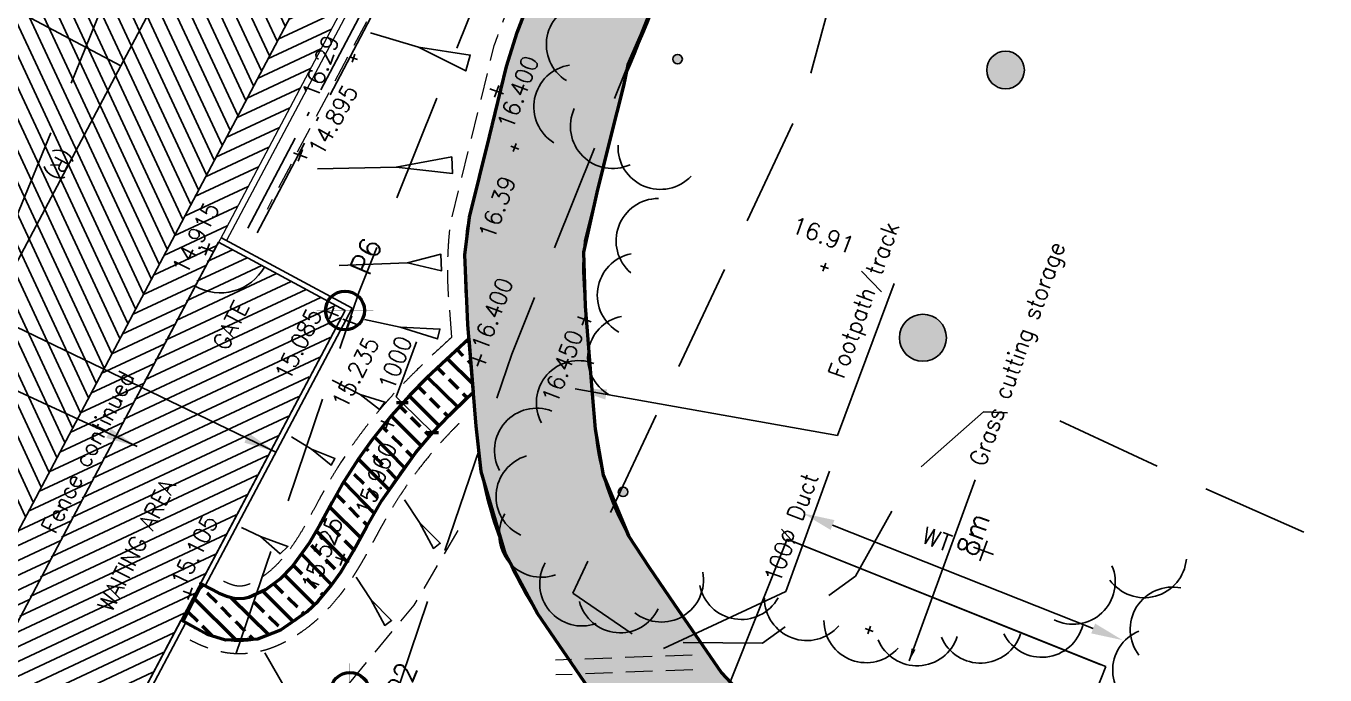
# Model space of a CAD drawing. Header units: millimetres. Extents: x 521005098 to 521837086, y 174609906 to 175681253.
# Drawn here: x 521441915 to 521472664, y 174689188 to 174704541 of the extents above; entities that cross this region are included whole.
import ezdxf
from ezdxf.enums import TextEntityAlignment as Align

# ---------------------------------------------------------------- set-up
doc = ezdxf.new("R2010")
doc.units = ezdxf.units.MM
doc.header["$LTSCALE"] = 200
doc.header["$PDSIZE"] = 200
for name, pattern in [('layout$0$ACAD_ISO10W100', [18.5, 12, -3, 0.5, -3]), ('layout$0$DASHED', [19.05, 12.7, -6.35]), ('layout$0$HIDDEN', [9.525, 6.35, -3.175]), ('layout$0$survey$0$DASHED', [19.05, 12.7, -6.35])]:
    doc.linetypes.add(name, pattern=pattern)
for name, color, linetype in [('Gt Hatch', 8, 'Continuous'), ('GT0-35TXT', 3, 'Continuous'), ('layout$0$12', 1, 'Continuous'), ('layout$0$5-A-Side', 1, 'Continuous'), ('layout$0$CWAY-CHAN-PAD', 31, 'Continuous'), ('layout$0$DUCTWORK', 3, 'Continuous'), ('layout$0$ED-STORM', 3, 'Continuous'), ('layout$0$GT Drain text', 3, 'Continuous'), ('layout$0$GT Landdrain', 150, 'layout$0$ACAD_ISO10W100'), ('layout$0$GT Path', 3, 'Continuous'), ('layout$0$GT Viewing', 6, 'Continuous'), ('layout$0$GT0-35TXT', 3, 'Continuous'), ('layout$0$HOCKEY', 7, 'Continuous'), ('layout$0$Kerb', 7, 'Continuous'), ('layout$0$PGM-BATTER-FILL', 8, 'Continuous'), ('layout$0$survey$0$DETAIL', 8, 'Continuous'), ('layout$0$survey$0$LEVEL', 8, 'Continuous'), ('layout$0$survey$0$SERVICE', 8, 'Continuous'), ('layout$0$survey$0$TEXT_SERVICE', 8, 'Continuous'), ('layout$0$survey$0$VEGETATION', 8, 'Continuous')]:
    doc.layers.add(name, color=color, linetype=linetype)
for name, color, linetype, lineweight in [('GT_Nfootpath', 2, 'Continuous', 50), ('layout$0$Fenceline', 7, 'Continuous', 13), ('SETTING-OUT', 3, 'Continuous', 50)]:
    doc.layers.add(name, color=color, linetype=linetype, lineweight=lineweight)
doc.styles.add('GT1TO1', font='romans.shx', dxfattribs={"width": 0.95, "height": 2})
doc.styles.add('GT1TO200', font='romans.shx', dxfattribs={"width": 0.95, "height": 400})
doc.styles.add('GTanyheight', font='romans.shx', dxfattribs={"width": 0.95})
doc.styles.add('layout$0$GT1TO200', font='romans.shx', dxfattribs={"width": 0.95, "height": 400})
doc.styles.add('layout$0$GTANYHEIGHT', font='romans.shx', dxfattribs={"width": 0.95})
doc.styles.add('layout$0$ROMANS', font='Romans.shx')
doc.styles.add('layout$0$survey$0$ROMANS', font='Romans.shx')
doc.dimstyles.new('GTDIM', dxfattribs={"dimscale": 200, "dimtxt": 400, "dimasz": 2, "dimexe": 1, "dimexo": 1, "dimgap": 1, "dimtad": 2, "dimtih": 1, "dimtoh": 1, "dimdec": 0, "dimzin": 0, "dimdsep": 46, "dimtxsty": 'GT1TO200', "dimblk1": 'OBLIQUE', "dimblk2": 'OBLIQUE', "dimsah": 1, "dimcen": 3.5, "dimclrd": 7, "dimclre": 7, "dimclrt": 3, "dimadec": 0, "dimazin": 0, "dimtfac": 1, "dimtdec": 0, "dimtofl": 0, "dimtmove": 0, "dimatfit": 3, "dimldrblk": 'OBLIQUE', "dimfxl": 1, "dimtolj": 1, "dimtzin": 0, "dimarcsym": 0})
doc.dimstyles.new('layout$0$NOTEARROW', dxfattribs={"dimscale": 250, "dimtxt": 2, "dimasz": 3, "dimexe": 1, "dimexo": 1, "dimgap": 1, "dimtad": 2, "dimtih": 1, "dimtoh": 1, "dimdec": 4, "dimzin": 0, "dimdsep": 46, "dimtxsty": 'layout$0$GTANYHEIGHT', "dimcen": 3.5, "dimclrd": 7, "dimclre": 7, "dimclrt": 3, "dimadec": 0, "dimazin": 0, "dimtfac": 1, "dimtdec": 4, "dimtofl": 0, "dimtmove": 0, "dimatfit": 3, "dimfxl": 1, "dimtolj": 1, "dimtzin": 0, "dimarcsym": 0})
doc.dimstyles.new('NOTEARROW', dxfattribs={"dimscale": 200, "dimtxt": 2, "dimasz": 3, "dimexe": 1, "dimexo": 1, "dimgap": 1, "dimtad": 2, "dimtih": 1, "dimtoh": 1, "dimdec": 4, "dimzin": 0, "dimdsep": 46, "dimtxsty": 'GTanyheight', "dimcen": 3.5, "dimclrd": 7, "dimclre": 7, "dimclrt": 3, "dimadec": 0, "dimazin": 0, "dimtfac": 1, "dimtdec": 4, "dimtofl": 0, "dimtmove": 0, "dimatfit": 3, "dimfxl": 1, "dimtolj": 1, "dimtzin": 0, "dimarcsym": 0})

# ---------------------------------------------------------------- blocks, each defined once
blk = doc.blocks.new('A$C721B0600')
at = {"layer": 'SETTING-OUT', "color": 7, "const_width": 4.5}
for points in [[(0, 0), (-229, 629)], [(0, 0), (-629, -229)], [(0, 0), (629, 229)], [(0, 0), (229, -629)]]:
    blk.add_lwpolyline(points, dxfattribs=at)
at = {"layer": 'SETTING-OUT', "color": 7}
blk.add_circle((0, 0), 459, dxfattribs=at)
blk = doc.blocks.new('_OBLIQUE')
at = {"color": 0, "linetype": 'ByBlock'}
blk.add_line((-0.5, -0.5), (0.5, 0.5), dxfattribs=at)
blk = doc.blocks.new('*D28')
at = {"layer": 'DEFPOINTS', "color": 0, "transparency": 16777216}
for p in [(521451107, 174695914), (521450823, 174695628), (521451818, 174695210)]:
    blk.add_point(p, dxfattribs=at)
at = {"layer": 'SETTING-OUT', "color": 7, "lineweight": -2, "transparency": 16777216}
for p, q in [((521450681, 174695768), (521451155, 174697070)), ((521451036, 174695843), (521450753, 174695557)), ((521450823, 174695628), (521450681, 174695768)), ((521451534, 174694924), (521450823, 174695628)), ((521451747, 174695139), (521451464, 174694853))]:
    blk.add_line(p, q, dxfattribs=at)
at = {"layer": 'SETTING-OUT', "color": 7, "lineweight": -2, "transparency": 16777216, "xscale": 200, "yscale": 200, "zscale": 200}
for p, rotation in [((521450823, 174695628), 135.2864467046921), ((521451534, 174694924), 315.2864467046921)]:
    blk.add_blockref('_OBLIQUE', p, dxfattribs=dict(at, rotation=rotation))
at = {"layer": 'SETTING-OUT', "color": 3, "transparency": 16777216, "insert": (521450653, 174696569), "char_height": 400, "attachment_point": 5, "rotation": 70, "style": 'GT1TO200'}
blk.add_mtext('\\A1;1000', dxfattribs=at)
blk = doc.blocks.new('layout')
at = {"layer": 'layout$0$GT0-35TXT', "ltscale": 0.4}
h = blk.add_hatch(dxfattribs=at)
h.set_pattern_fill('ANSI31', color=8, scale=100, angle=90, style=0)
h.set_pattern_definition([(205, (21665.14, 133126.97), (134.1812981, -287.75272238), [])])
h.paths.add_polyline_path([(521440154.1, 174687529.2), (521446451.5, 174699435), (521449456.8, 174697815.8), (521443158.9, 174685938.1)])
at = {"layer": 'layout$0$survey$0$VEGETATION', "linetype": 'Continuous'}
h = blk.add_hatch(color=256, dxfattribs=at)
edge = h.paths.add_edge_path()
edge.add_arc((521465102.1, 174703499.3), 445.6, 0, 360)
edge = h.paths.add_edge_path()
edge.add_arc((521478192.5, 174703490.5), 95.5, 0, 360)
edge = h.paths.add_edge_path()
edge.add_arc((521478226.6, 174705977.2), 95.5, 0, 360)
edge = h.paths.add_edge_path()
edge.add_arc((521479776.5, 174709438.4), 222.8, 0, 360)
edge = h.paths.add_edge_path()
edge.add_arc((521468838.4, 174713015.5), 95.5, 0, 360)
edge = h.paths.add_edge_path()
edge.add_arc((521466948, 174708161.4), 95.5, 0, 360)
h = blk.add_hatch(color=256, dxfattribs=at)
edge = h.paths.add_edge_path()
edge.add_arc((521457340.4, 174703756.5), 111.4, 0, 360)
edge = h.paths.add_edge_path()
edge.add_arc((521456046.8, 174693519.3), 111.4, 0, 360)
edge = h.paths.add_edge_path()
edge.add_arc((521473849.3, 174688109.1), 350.1, 0, 360)
h = blk.add_hatch(color=256, dxfattribs=at)
edge = h.paths.add_edge_path()
edge.add_arc((521463145.9, 174697165.7), 557, 0, 360)
at = {"layer": 'layout$0$12', "color": 7}
blk.add_line((521461006.1, 174692735.7), (521467176.9, 174690288.4), dxfattribs=at)
at = {"layer": 'layout$0$12', "color": 6}
for p, q in [((521459930.6, 174692398.5), (521458577.9, 174689001.7)), ((521467478.3, 174689385.1), (521459930.6, 174692398.5)), ((521467478.3, 174689385.1), (521451273.7, 174648692.9))]:
    blk.add_line(p, q, dxfattribs=at)
at = {"layer": 'layout$0$12', "color": 7}
for points in [[(521460960, 174692619.5), (521461052.2, 174692851.9), (521460308.9, 174693012.2)], [(521467130.8, 174690172.2), (521467223, 174690404.6), (521467874.1, 174690011.9)]]:
    blk.add_solid(points, dxfattribs=at)
at = {"layer": 'layout$0$5-A-Side', "color": 7}
blk.add_arc((521444157, 174703596.4), 7500, 62.11325, 242.08269, dxfattribs=at)
at = {"layer": 'layout$0$CWAY-CHAN-PAD', "color": 3, "ltscale": 0.4}
for points in [[(521454414, 174686868.1), (521455214.5, 174687709.1, 0.3199045), (521455235.7, 174688869.7), (521454106.7, 174690516.9, -0.1306567), (521452594.2, 174694778.3), (521452327.3, 174698057, -0.0494673), (521452357.9, 174699793.7), (521453382.5, 174703963.4, -0.0125395), (521455241, 174708677.6), (521460980.9, 174720007.9)], [(521463486.4, 174718752.2), (521457681, 174707298.2, -0.0101497), (521456129.7, 174703407.1), (521455139, 174699468.3, 0.0494673), (521455118.1, 174698284.2), (521455384.9, 174695005.5, 0.1306567), (521456416.2, 174692100), (521458376.2, 174689240.5)]]:
    blk.add_lwpolyline(points, format="xyb", dxfattribs=at)
blk.add_arc((521461886.7, 174692000.6), 4465.6, 218.17632, 260.6464, dxfattribs=at)
at = {"layer": 'layout$0$DUCTWORK', "color": 3, "linetype": 'layout$0$HIDDEN', "lineweight": 0, "ltscale": 0.5}
for p, q in [((521457685.1, 174689660.4), (521454445, 174689538.6)), ((521457698.2, 174689310.6), (521454458.1, 174689188.9))]:
    blk.add_line(p, q, dxfattribs=at)
at = {"layer": 'layout$0$ED-STORM', "linetype": 'layout$0$DASHED'}
blk.add_lwpolyline([(521440094.4, 174696133.5), (521443323.8, 174704023.5), (521447653.4, 174714697.1), (521451623.2, 174724388.1), (521455892.1, 174734851.4), (521460407.7, 174746003.4), (521461180.4, 174747855.4)], dxfattribs=at)
at = {"layer": 'layout$0$Fenceline'}
for p, q in [((521471427, 174746548.3), (521423957, 174656900.8)), ((521471629.8, 174746610.7), (521446664, 174699462.6))]:
    blk.add_line(p, q, dxfattribs=at)
at = {"layer": 'layout$0$Fenceline', "linetype": 'layout$0$HIDDEN', "ltscale": 0.5}
blk.add_line((521472258.8, 174746730.2), (521447620, 174700199.6), dxfattribs=at)
at = {"layer": 'layout$0$Fenceline', "linetype": 'layout$0$HIDDEN', "ltscale": 0.5, "flags": 128}
blk.add_lwpolyline([(521451997.2, 174697181.8), (521451928.6, 174698024.5, -0.0501536), (521451963.6, 174699865.2), (521452999.2, 174704080.1, -0.0126273), (521454878, 174708846.2), (521460624, 174720188.7)], format="xyb", dxfattribs=at)
blk.add_lwpolyline([(521449570.9, 174688995.2), (521451106.9, 174690840.6), (521452243.9, 174692777.3)], dxfattribs=at)
at = {"layer": 'layout$0$Fenceline', "linetype": 'layout$0$HIDDEN', "ltscale": 0.5}
for points, knots in [([(521451997.2, 174697181.8), (521451994.7, 174697179.5), (521451992.2, 174697177.2), (521451835.4, 174697033.9), (521451681.2, 174696892), (521451375, 174696604.2), (521451223.1, 174696458.3), (521450923.8, 174696160.6), (521450776.5, 174696008.8), (521450591.5, 174695808.4), (521450550.6, 174695763.4), (521450494, 174695700.1), (521450477.9, 174695682.1), (521450445.9, 174695645.9), (521450429.9, 174695627.7), (521450382.3, 174695573.1), (521450350.7, 174695536.5), (521450256.8, 174695426.1), (521450195, 174695351.7), (521450012.6, 174695126.3), (521449894.7, 174694972.9), (521449732, 174694750.4), (521449684.3, 174694683.6), (521449543, 174694481.8), (521449451.5, 174694345.1), (521449335.8, 174694164.7), (521449309.3, 174694122.8), (521449230.4, 174693996.5), (521449178.8, 174693911.5), (521449105.4, 174693787.4), (521449082.8, 174693748.8), (521449045.6, 174693684.4), (521449030.9, 174693658.7), (521449006.7, 174693616.2), (521448997.3, 174693599.4), (521448981.6, 174693571.5), (521448975.3, 174693560.3), (521448962.9, 174693538.1), (521448956.7, 174693527), (521448938.2, 174693493.7), (521448926, 174693471.5), (521448889.4, 174693404.8), (521448865.3, 174693360.5), (521448796.6, 174693233.3), (521448752.4, 174693150.8), (521448664.2, 174692987.5), (521448620.2, 174692906.7), (521448531.5, 174692747.4), (521448486.7, 174692669), (521448395.5, 174692515.5), (521448349, 174692440.4), (521448253.5, 174692294.3), (521448204.4, 174692223.2), (521448112.3, 174692098.4), (521448069.7, 174692043.9), (521447981.8, 174691938.3), (521447936.4, 174691887.3), (521447842.5, 174691788.9), (521447794, 174691741.5), (521447693, 174691650.7), (521447640.6, 174691607.3), (521447571.6, 174691554.9), (521447557, 174691544.1), (521447534.8, 174691528.1), (521447527.4, 174691522.8), (521447514.8, 174691514), (521447509.6, 174691510.4), (521447499.9, 174691503.6), (521447495.3, 174691500.5), (521447486.2, 174691494.3), (521447481.6, 174691491.2), (521447467.9, 174691481.9), (521447458.7, 174691475.9), (521447431.1, 174691458), (521447412.6, 174691446.4), (521447369.1, 174691420.3), (521447344.1, 174691406.2), (521447294.5, 174691379.9), (521447269.8, 174691367.8), (521447221.3, 174691346), (521447197.5, 174691336.3), (521447155.9, 174691321.3), (521447137.9, 174691315.5), (521447102.8, 174691305.5), (521447085.7, 174691301.4), (521447052.7, 174691294.8), (521447036.8, 174691292.3), (521447009, 174691289.3), (521446997, 174691288.5), (521446983.2, 174691288.1), (521446981.1, 174691288), (521446976.7, 174691288), (521446974.6, 174691288), (521446970.3, 174691288), (521446968.1, 174691288), (521446961.6, 174691288.1), (521446957.2, 174691288.3), (521446943.9, 174691288.9), (521446934.8, 174691289.6), (521446916.3, 174691291.6), (521446906.8, 174691292.9), (521446887.4, 174691296.1), (521446877.5, 174691298), (521446852.5, 174691303.3), (521446837.2, 174691307.2), (521446805.5, 174691316.2), (521446789.2, 174691321.3), (521446755.6, 174691332.9), (521446738.4, 174691339.3), (521446703.2, 174691353.3), (521446685.2, 174691360.9), (521446648.5, 174691377.2), (521446629.7, 174691385.9), (521446591.6, 174691404.3), (521446572.1, 174691413.9), (521446525.7, 174691437.5), (521446498.4, 174691451.8), (521446442.8, 174691481.4), (521446414.5, 174691496.8), (521446383.5, 174691513.6), (521446381.3, 174691514.7), (521446379.2, 174691515.9)], [272.4395693, 272.4395693, 272.4395693, 272.4395693, 282.6114258, 282.6114258, 905.53031, 905.53031, 1528.4491942, 1528.4491942, 2151.3680784, 2151.3680784, 2329.6669912, 2329.6669912, 2400.5139839, 2400.5139839, 2471.3609766, 2471.3609766, 2613.054962, 2613.054962, 2896.4429327, 2896.4429327, 3463.2188742, 3463.2188742, 3703.2045261, 3703.2045261, 4183.1758299, 4183.1758299, 4327.5100374, 4327.5100374, 4616.1784524, 4616.1784524, 4745.812027, 4745.812027, 4831.5892089, 4831.5892089, 4887.3333184, 4887.3333184, 4924.1650383, 4924.1650383, 4960.9967582, 4960.9967582, 5034.6601979, 5034.6601979, 5181.9870773, 5181.9870773, 5457.8766806, 5457.8766806, 5733.7662838, 5733.7662838, 6009.6558871, 6009.6558871, 6285.5454903, 6285.5454903, 6561.4350936, 6561.4350936, 6786.7127266, 6786.7127266, 7011.9903597, 7011.9903597, 7237.2679928, 7237.2679928, 7462.5456259, 7462.5456259, 7522.0917512, 7522.0917512, 7551.8884913, 7551.8884913, 7572.37589, 7572.37589, 7590.409453, 7590.409453, 7608.4430159, 7608.4430159, 7644.5101418, 7644.5101418, 7716.6443937, 7716.6443937, 7814.4465231, 7814.4465231, 7912.2486525, 7912.2486525, 8010.0507819, 8010.0507819, 8087.3151533, 8087.3151533, 8164.5795248, 8164.5795248, 8241.8438962, 8241.8438962, 8303.9922163, 8303.9922163, 8315.7093005, 8315.7093005, 8327.4053427, 8327.4053427, 8339.101385, 8339.101385, 8362.4934694, 8362.4934694, 8409.2776383, 8409.2776383, 8456.0618071, 8456.0618071, 8502.845976, 8502.845976, 8571.5932397, 8571.5932397, 8640.3405034, 8640.3405034, 8709.0877671, 8709.0877671, 8777.8350308, 8777.8350308, 8846.5822945, 8846.5822945, 8915.3295582, 8915.3295582, 9008.3117018, 9008.3117018, 9101.2938453, 9101.2938453, 9108.2415416, 9108.2415416, 9108.2415416, 9108.2415416]), ([(521452163.7, 174695137), (521452154.6, 174695128), (521452145.6, 174695118.9), (521452102.9, 174695075.9), (521452069.4, 174695042), (521451974.5, 174694944.5), (521451913.9, 174694881), (521451824.2, 174694785), (521451794.4, 174694752.7), (521451744.1, 174694697.5), (521451723.6, 174694674.8), (521451692.6, 174694640.2), (521451682, 174694628.4), (521451661, 174694604.7), (521451650.5, 174694592.8), (521451619.1, 174694557.1), (521451598.3, 174694533.2), (521451536.2, 174694461.1), (521451495.3, 174694412.7), (521451373.7, 174694266.1), (521451294.5, 174694166.7), (521451087, 174693896.5), (521450962, 174693722.6), (521450819.6, 174693511.2), (521450797.6, 174693478.1), (521450731.9, 174693378.3), (521450688.8, 174693311.1), (521450561.5, 174693107.6), (521450479.3, 174692969.4), (521450394, 174692818.9), (521450388.4, 174692809), (521450379.2, 174692792.7), (521450375.6, 174692786.2), (521450368.3, 174692773.2), (521450364.7, 174692766.7), (521450353.8, 174692747.1), (521450346.5, 174692733.9), (521450320, 174692686.1), (521450300.7, 174692650.8), (521450264.9, 174692584.9), (521450248.3, 174692554.3), (521450214.9, 174692492.3), (521450198, 174692460.9), (521450165.1, 174692399.8), (521450149.2, 174692370.2), (521450117, 174692310.4), (521450100.6, 174692280.2), (521450068, 174692220), (521450051.6, 174692190), (521450018.5, 174692129.5), (521450001.7, 174692098.9), (521449963.7, 174692030.6), (521449942.5, 174691992.6), (521449899, 174691916.1), (521449876.7, 174691877.4), (521449836.7, 174691808.9), (521449819.1, 174691779.1), (521449783.3, 174691719.2), (521449765, 174691689.1), (521449723.5, 174691621.7), (521449700, 174691584.3), (521449652, 174691509.2), (521449627.3, 174691471.5), (521449580.4, 174691401.3), (521449558.3, 174691368.9), (521449513, 174691303.8), (521449489.8, 174691271.2), (521449442.1, 174691205.5), (521449417.4, 174691172.4), (521449367, 174691106.2), (521449341.1, 174691073.1), (521449274.1, 174690989.4), (521449232, 174690938.9), (521449144.6, 174690838.4), (521449099.2, 174690788.4), (521449017.4, 174690702.3), (521448981.8, 174690666.1), (521448908.5, 174690594.3), (521448870.9, 174690558.7), (521448795.1, 174690489.7), (521448757, 174690456.3), (521448688.1, 174690398), (521448657.5, 174690373), (521448564.3, 174690298.7), (521448499.8, 174690250.5), (521448427.6, 174690199.9), (521448422.1, 174690196.1), (521448412.3, 174690189.3), (521448408.1, 174690186.4), (521448399.7, 174690180.6), (521448395.4, 174690177.7), (521448386.9, 174690171.9), (521448382.6, 174690169), (521448365.9, 174690157.7), (521448353.4, 174690149.3), (521448328, 174690132.6), (521448315.2, 174690124.3), (521448276, 174690099.2), (521448249.3, 174690082.6), (521448205.7, 174690056.3), (521448189.4, 174690046.7), (521448159.6, 174690029.4), (521448146.1, 174690021.8), (521448118.8, 174690006.5), (521448105, 174689998.9), (521448073.4, 174689981.8), (521448055.5, 174689972.3), (521448019, 174689953.6), (521448000.5, 174689944.3), (521447961.4, 174689925.2), (521447940.8, 174689915.4), (521447907.8, 174689900.3), (521447895.7, 174689894.9), (521447871.2, 174689884.1), (521447858.8, 174689878.7), (521447829.1, 174689866.2), (521447811.6, 174689859), (521447780.4, 174689846.6), (521447766.8, 174689841.3), (521447739.2, 174689830.9), (521447725.3, 174689825.8), (521447692.9, 174689814.2), (521447674.3, 174689807.8), (521447617.8, 174689789.1), (521447579, 174689777.2), (521447524, 174689762.1), (521447508.9, 174689758.1), (521447478.3, 174689750.4), (521447462.8, 174689746.6), (521447416, 174689735.8), (521447384, 174689729.1), (521447326.4, 174689718.5), (521447301, 174689714.2), (521447235.3, 174689704.5), (521447194.5, 174689699.6), (521447110.9, 174689692.2), (521447068.1, 174689689.7), (521447013.9, 174689688.4), (521447003.3, 174689688.2), (521446987.3, 174689688), (521446981.9, 174689688), (521446971.2, 174689688), (521446965.9, 174689688), (521446949.8, 174689688.1), (521446939.2, 174689688.3), (521446906.1, 174689689), (521446883.8, 174689689.9), (521446839.7, 174689692.3), (521446818, 174689693.9), (521446761.2, 174689698.8), (521446726.6, 174689702.7), (521446659.1, 174689712), (521446626.2, 174689717.3), (521446567, 174689728.3), (521446540.5, 174689733.7), (521446495.2, 174689743.8), (521446476.1, 174689748.3), (521446438.7, 174689757.7), (521446420.2, 174689762.5), (521446380.8, 174689773.4), (521446359.9, 174689779.5), (521446323.6, 174689790.5), (521446308, 174689795.4), (521446262, 174689810.4), (521446232.4, 174689820.7), (521446183.9, 174689838.5), (521446164.4, 174689845.9), (521446132.2, 174689858.5), (521446119.1, 174689863.7), (521446079.7, 174689879.8), (521446054, 174689890.7), (521445997.6, 174689915.5), (521445967.2, 174689929.4), (521445909.2, 174689956.9), (521445881.4, 174689970.5), (521445835.9, 174689993.3), (521445817.5, 174690002.6), (521445799.7, 174690011.8)], [1586.7128026, 1586.7128026, 1586.7128026, 1586.7128026, 1628.3246323, 1628.3246323, 1784.4494591, 1784.4494591, 2076.0220248, 2076.0220248, 2224.1000008, 2224.1000008, 2327.9218106, 2327.9218106, 2381.849318, 2381.849318, 2435.7768255, 2435.7768255, 2543.6318404, 2543.6318404, 2759.3418702, 2759.3418702, 3190.7619299, 3190.7619299, 3913.7352384, 3913.7352384, 4047.3462497, 4047.3462497, 4314.5682724, 4314.5682724, 4849.0123178, 4849.0123178, 4886.5600824, 4886.5600824, 4911.0577231, 4911.0577231, 4935.5553638, 4935.5553638, 4984.5506452, 4984.5506452, 5111.884409, 5111.884409, 5218.767186, 5218.767186, 5325.6499631, 5325.6499631, 5423.85282, 5423.85282, 5522.055677, 5522.055677, 5617.5473439, 5617.5473439, 5713.0390109, 5713.0390109, 5829.6684556, 5829.6684556, 5946.2979004, 5946.2979004, 6034.9960291, 6034.9960291, 6123.6941579, 6123.6941579, 6232.7282439, 6232.7282439, 6341.7623299, 6341.7623299, 6435.0086973, 6435.0086973, 6528.2550648, 6528.2550648, 6622.8112816, 6622.8112816, 6717.3674985, 6717.3674985, 6862.0874514, 6862.0874514, 7006.8074042, 7006.8074042, 7113.3630254, 7113.3630254, 7219.9186465, 7219.9186465, 7322.3774933, 7322.3774933, 7401.0370128, 7401.0370128, 7558.3560519, 7558.3560519, 7571.3811002, 7571.3811002, 7581.2282604, 7581.2282604, 7591.0754206, 7591.0754206, 7600.9225807, 7600.9225807, 7629.1806403, 7629.1806403, 7657.4386999, 7657.4386999, 7713.954819, 7713.954819, 7746.8581214, 7746.8581214, 7773.2819473, 7773.2819473, 7799.7057732, 7799.7057732, 7832.9470473, 7832.9470473, 7866.1883214, 7866.1883214, 7901.8806199, 7901.8806199, 7922.2318623, 7922.2318623, 7942.5831047, 7942.5831047, 7970.5682337, 7970.5682337, 7991.8304394, 7991.8304394, 8013.0926452, 8013.0926452, 8040.638521, 8040.638521, 8095.7302727, 8095.7302727, 8116.2857263, 8116.2857263, 8136.84118, 8136.84118, 8177.9520873, 8177.9520873, 8209.3964088, 8209.3964088, 8258.0120324, 8258.0120324, 8306.6276559, 8306.6276559, 8318.387731, 8318.387731, 8324.3122284, 8324.3122284, 8330.2367259, 8330.2367259, 8342.0857208, 8342.0857208, 8367.3401524, 8367.3401524, 8392.594584, 8392.594584, 8434.0684145, 8434.0684145, 8475.5422451, 8475.5422451, 8510.5405975, 8510.5405975, 8536.7402592, 8536.7402592, 8562.939921, 8562.939921, 8593.8712888, 8593.8712888, 8617.856098, 8617.856098, 8665.8257164, 8665.8257164, 8699.1455814, 8699.1455814, 8722.4614364, 8722.4614364, 8770.6615304, 8770.6615304, 8832.2130629, 8832.2130629, 8893.7645953, 8893.7645953, 8937.6729578, 8937.6729578, 8937.6729578, 8937.6729578])]:
    blk.add_open_spline(points, degree=3, knots=knots, dxfattribs=at)
at = {"layer": 'layout$0$GT Landdrain'}
for p, q in [((521447167.3, 174699760.8), (521470544.8, 174744043.4)), ((521447388.4, 174699644), (521470765.9, 174743926.7))]:
    blk.add_line(p, q, dxfattribs=at)
at = {"layer": 'layout$0$GT Path', "color": 7, "ltscale": 0.4}
blk.add_lwpolyline([(521440170.6, 174687520.3), (521446468, 174699426.2), (521449473.3, 174697806.9), (521443175.4, 174685929.2)], close=True, dxfattribs=at)
at = {"layer": 'layout$0$GT Viewing', "color": 3}
for p, q in [((521449635.3, 174697861.7), (521446527.3, 174699536.2)), ((521449473.3, 174697806.9), (521446468, 174699426.2)), ((521446047, 174691352.4), (521449466.7, 174697810.5)), ((521446157.5, 174691293.9), (521449635.3, 174697861.7)), ((521443175.4, 174685929.2), (521445583.6, 174690477.3)), ((521443227.3, 174685760.3), (521445691.4, 174690413.7))]:
    blk.add_line(p, q, dxfattribs=at)
blk.add_lwpolyline([(521446245.8, 174691247.1), (521446046.9, 174691352.4)], dxfattribs=at)
blk.add_arc((521446512.7, 174699428.3), 1200, 240.55401, 330.55402, dxfattribs=at)
blk.add_spline([(521452401.6, 174697144.7), (521450713.4, 174695495.4), (521449242.8, 174693424), (521447672.9, 174691258.5), (521446977.6, 174690988), (521446236.2, 174691252.2)], degree=3, dxfattribs=at)
blk.add_open_spline([(521452504.4, 174695881.3), (521452412.2, 174695795.3), (521452321.2, 174695709.4), (521452125.6, 174695521.7), (521452021.5, 174695419.7), (521451818.2, 174695215), (521451719.1, 174695112.3), (521451594.6, 174694978.5), (521451566.5, 174694948.1), (521451518.5, 174694895.3), (521451498.3, 174694873), (521451468, 174694839.1), (521451457.7, 174694827.5), (521451437.1, 174694804.3), (521451426.8, 174694792.7), (521451396.1, 174694757.8), (521451375.8, 174694734.4), (521451315, 174694664), (521451274.9, 174694616.6), (521451155.8, 174694473.5), (521451078, 174694376.6), (521450852.9, 174694085.5), (521450710.2, 174693887.1), (521450437.2, 174693479), (521450306.9, 174693269.2), (521450166.6, 174693025.9), (521450150.5, 174692997.8), (521450130.5, 174692962.3), (521450126.4, 174692955.1), (521450119.8, 174692943.3), (521450117.2, 174692938.8), (521450112.2, 174692929.8), (521450109.6, 174692925.2), (521450102, 174692911.6), (521450096.9, 174692902.5), (521450081.7, 174692875), (521450071.4, 174692856.5), (521450040.7, 174692800.6), (521450020.1, 174692762.7), (521449967.4, 174692665.6), (521449935.1, 174692605.5), (521449869.3, 174692483.2), (521449835.8, 174692420.9), (521449767, 174692294.5), (521449731.7, 174692230.3), (521449658.9, 174692100.4), (521449621.4, 174692034.7), (521449543.5, 174691902.2), (521449503.2, 174691835.4), (521449419, 174691701), (521449375.2, 174691633.4), (521449283.4, 174691498.1), (521449235.4, 174691430.4), (521449143.7, 174691307.4), (521449100.7, 174691252.1), (521449011.1, 174691142.1), (521448964.5, 174691087.4), (521448867.2, 174690979.2), (521448816.6, 174690925.6), (521448711.1, 174690820.1), (521448656.2, 174690768.1), (521448541.9, 174690666.3), (521448482.5, 174690616.5), (521448405.1, 174690555.8), (521448389.3, 174690543.5), (521448341.2, 174690507.1), (521448308.6, 174690483.1), (521448268.7, 174690454.9), (521448262, 174690450.2), (521448251, 174690442.5), (521448246.7, 174690439.5), (521448237.2, 174690433), (521448232, 174690429.3), (521448221.4, 174690422.1), (521448216.1, 174690418.5), (521448200.1, 174690407.7), (521448189.3, 174690400.5), (521448156.6, 174690378.9), (521448134.3, 174690364.6), (521448079, 174690330), (521448045.5, 174690309.9), (521447976.1, 174690270.1), (521447940.3, 174690250.5), (521447866.2, 174690212.3), (521447827.8, 174690193.6), (521447748.4, 174690157.5), (521447707.3, 174690140), (521447630.9, 174690110.4), (521447596.3, 174690097.9), (521447524.9, 174690074.3), (521447488.1, 174690063.2), (521447412.5, 174690042.8), (521447373.5, 174690033.4), (521447299.8, 174690018.3), (521447265.4, 174690012.2), (521447194.9, 174690001.8), (521447158.8, 174689997.6), (521447085.2, 174689991.2), (521447047.7, 174689989.2), (521447004.1, 174689988.3), (521446998.7, 174689988.2), (521446989.6, 174689988.1), (521446985.8, 174689988), (521446978.2, 174689988), (521446974.4, 174689988), (521446963, 174689988), (521446955.5, 174689988.1), (521446932.9, 174689988.4), (521446918, 174689988.8), (521446870.1, 174689990.8), (521446837.6, 174689993.1), (521446773.9, 174689999.2), (521446742.8, 174690003.1), (521446681.9, 174690012.2), (521446652.2, 174690017.4), (521446594.2, 174690028.9), (521446565.9, 174690035.3), (521446510.8, 174690048.8), (521446483.9, 174690056), (521446431.7, 174690071), (521446406.2, 174690078.9), (521446356.7, 174690095.2), (521446332.6, 174690103.6), (521446285.7, 174690120.7), (521446262.9, 174690129.4), (521446209.2, 174690150.8), (521446178.9, 174690163.5), (521446120.5, 174690189.2), (521446092.5, 174690202), (521446038.3, 174690227.7), (521446012.2, 174690240.5), (521445961.9, 174690265.7), (521445937.7, 174690278.1), (521445890.9, 174690302.5), (521445868.4, 174690314.4), (521445825, 174690337.7), (521445804.1, 174690348.9), (521445775.8, 174690364.3), (521445767.6, 174690368.7), (521445581.8, 174690478.4)], degree=3, knots=[784.2522458, 784.2522458, 784.2522458, 784.2522458, 1172.9520756, 1172.9520756, 1634.3283442, 1634.3283442, 2095.7046128, 2095.7046128, 2231.2227175, 2231.2227175, 2330.1469392, 2330.1469392, 2381.3594632, 2381.3594632, 2432.5719872, 2432.5719872, 2534.9970352, 2534.9970352, 2739.8471313, 2739.8471313, 3149.5473234, 3149.5473234, 3951.464858, 3951.464858, 4753.3823927, 4753.3823927, 4857.7407206, 4857.7407206, 4884.4622098, 4884.4622098, 4901.1462787, 4901.1462787, 4917.8303476, 4917.8303476, 4951.1984855, 4951.1984855, 5017.9347611, 5017.9347611, 5151.4073124, 5151.4073124, 5355.6078809, 5355.6078809, 5559.8084493, 5559.8084493, 5764.0090178, 5764.0090178, 5968.2095862, 5968.2095862, 6172.4101547, 6172.4101547, 6376.6107231, 6376.6107231, 6580.8112916, 6580.8112916, 6748.2753429, 6748.2753429, 6915.7393942, 6915.7393942, 7083.2034456, 7083.2034456, 7250.6674969, 7250.6674969, 7418.1315482, 7418.1315482, 7460.7672732, 7460.7672732, 7546.0387231, 7546.0387231, 7563.2777374, 7563.2777374, 7574.110978, 7574.110978, 7587.3488663, 7587.3488663, 7600.5867547, 7600.5867547, 7627.0625313, 7627.0625313, 7680.0140846, 7680.0140846, 7755.3804592, 7755.3804592, 7830.7468338, 7830.7468338, 7906.1132085, 7906.1132085, 7981.4795831, 7981.4795831, 8040.9868945, 8040.9868945, 8100.4942059, 8100.4942059, 8160.0015173, 8160.0015173, 8209.9592906, 8209.9592906, 8259.9170639, 8259.9170639, 8309.8748372, 8309.8748372, 8316.8613325, 8316.8613325, 8321.7870552, 8321.7870552, 8326.7127779, 8326.7127779, 8336.5642233, 8336.5642233, 8356.2671141, 8356.2671141, 8400.284489, 8400.284489, 8444.301864, 8444.301864, 8488.319239, 8488.319239, 8532.3366139, 8532.3366139, 8576.3539889, 8576.3539889, 8620.3713639, 8620.3713639, 8664.3887389, 8664.3887389, 8708.4061138, 8708.4061138, 8770.7570713, 8770.7570713, 8833.1080288, 8833.1080288, 8895.4589863, 8895.4589863, 8957.8099438, 8957.8099438, 9020.1609013, 9020.1609013, 9082.5118588, 9082.5118588, 9108.2415416, 9108.2415416, 9108.2415416, 9108.2415416], dxfattribs=at)
at = {"layer": 'layout$0$GT0-35TXT', "ltscale": 0.4}
blk.add_line((521459930.6, 174692398.5), (521467360.3, 174689430.1), dxfattribs=at)
at = {"layer": 'layout$0$HOCKEY'}
for p, q in [((521444157, 174703596.4), (521465552.2, 174744001.4)), ((521444157, 174703596.4), (521463249.8, 174739653.3)), ((521444157, 174703596.4), (521458743.4, 174731142.8)), ((521395674.6, 174729268.7), (521444157, 174703596.4)), ((521422761.8, 174663191.4), (521444157, 174703596.4)), ((521444157, 174703596.4), (521425064.2, 174667539.4)), ((521444157, 174703596.4), (521429570.7, 174676049.9)), ((521444157, 174703596.4), (521433422, 174683323.2))]:
    blk.add_line(p, q, dxfattribs=at)
at = {"layer": 'layout$0$Kerb'}
blk.add_lwpolyline([(521415822.4, 174773728.9), (521469607.3, 174745248.8), (521424009.2, 174659136.2), (521370224.2, 174687616.4)], close=True, dxfattribs=at)
at = {"layer": 'layout$0$PGM-BATTER-FILL', "color": 7}
for points in [[(521450071, 174704379.5, -4340), (521451205.3, 174704039.4, -3997), (521452323.4, 174703477.7, -3768), (521452432.8, 174703851.6, -3768), (521451205.3, 174704039.4, -3997)], [(521448813.8, 174701161.7, -4340), (521450677.6, 174701201, -3997), (521452011.1, 174701055, -3768), (521451994.3, 174701444.2, -3768), (521450677.6, 174701201, -3997)], [(521449329, 174698878.8, -4340), (521450948.1, 174698941.3, -3997), (521451751.8, 174698750, -3768), (521451735, 174699139.2, -3768), (521450948.1, 174698941.3, -3997)], [(521449926, 174697594.5, -4340), (521450768.2, 174697415.1, -3997), (521451656.6, 174697138.6, -3768), (521451711.9, 174697370.3, -3768), (521450768.2, 174697415.1, -3997)], [(521449165.7, 174696160.1, -4340), (521449822.8, 174695826.9, -3997), (521450279, 174695465.7, -3768), (521450412.5, 174695643, -3768), (521449822.8, 174695826.9, -3997)], [(521448202.3, 174694820.7, -4340), (521448669.3, 174694528.3, -3997), (521449137.8, 174694151.6, -3768), (521449226.3, 174694306.3, -3768), (521448669.3, 174694528.3, -3997)], [(521450878, 174693328.5, -4340), (521451229.3, 174692795.2, -3997), (521451558.4, 174692184.1, -3768), (521451719.1, 174692303.1, -3768), (521451229.3, 174692795.2, -3997)], [(521447019.2, 174692678.2, -4340), (521447462.3, 174692466, -3997), (521447931.2, 174692058, -3768), (521448114.1, 174692227, -3768), (521447462.3, 174692466, -3997)], [(521449728, 174691504.6, -4340), (521450079.3, 174690971.3, -3997), (521450408.4, 174690360.2, -3768), (521450569, 174690479.3, -3768), (521450079.3, 174690971.3, -3997)], [(521447566.9, 174689714.9, -4340), (521448078.4, 174688820.2, -3997), (521448331.7, 174688174, -3768), (521448505.5, 174688272.9, -3768), (521448078.4, 174688820.2, -3997)]]:
    blk.add_polyline3d(points, dxfattribs=at)
at = {"layer": 'layout$0$survey$0$DETAIL', "linetype": 'layout$0$survey$0$DASHED', "flags": 128}
for points in [[(521474824.2, 174747188.6), (521463779, 174722594.1), (521453413.4, 174696780.8), (521445105.6, 174672362.2), (521442396.1, 174661510)], [(521475645.6, 174691023.2), (521469656, 174693676.4), (521466080.3, 174695347.3), (521464578.7, 174695414.3), (521462892, 174693926.2), (521461550.2, 174691529), (521459349.3, 174689942.5), (521456561.2, 174689959.9), (521454858.8, 174691119.8), (521460316.8, 174702774.7), (521465811.4, 174723125.7), (521472596.9, 174738823.8), (521473348.1, 174741183.1), (521474209.2, 174744545.6), (521474824.2, 174747188.6)], [(521460159.9, 174724047.4), (521449794.3, 174698234), (521441413.5, 174673618.4), (521438612.2, 174662454.8), (521438669.9, 174655553.6)]]:
    blk.add_lwpolyline(points, dxfattribs=at)
at = {"layer": 'layout$0$survey$0$LEVEL', "flags": 128}
for points in [[(521449573.7, 174703814.3), (521449761.1, 174703744.5)], [(521449632.5, 174703685.7), (521449702.3, 174703873.1)], [(521453390.6, 174701700.2), (521453578.1, 174701630.4)], [(521453449.5, 174701571.6), (521453519.3, 174701759)], [(521460721, 174698870.5), (521460908.4, 174698800.7)], [(521460779.8, 174698741.9), (521460849.6, 174698929.3)], [(521461780.5, 174690287), (521461967.9, 174690217.2)], [(521461839.3, 174690158.4), (521461909.1, 174690345.8)]]:
    blk.add_lwpolyline(points, dxfattribs=at)
at = {"layer": 'layout$0$survey$0$SERVICE'}
for p, q in [((521464344.5, 174692211), (521464813.1, 174692036.5)), ((521464491.5, 174691889.5), (521464666, 174692358))]:
    blk.add_line(p, q, dxfattribs=at)
at = {"layer": 'layout$0$survey$0$VEGETATION', "linetype": 'Continuous'}
for centre, radius in [((521457340.4, 174703756.5), 111.4), ((521465102.1, 174703499.3), 445.6), ((521463145.9, 174697165.7), 557), ((521456046.8, 174693519.3), 111.4)]:
    blk.add_circle(centre, radius, dxfattribs=at)
for centre, start, end in [((521455232.1, 174704099.8), 98.98595, 238.25768), ((521454936, 174702628.7), 98.98595, 238.25768), ((521455801.7, 174702169.4), 155.17918, 294.45091), ((521456928.7, 174701675.5), 177.5566, 316.82833), ((521456882.2, 174699458.9), 89.9411, 229.21283), ((521456438.7, 174698173.1), 101.58157, 240.8533), ((521456209.6, 174696690.1), 101.58157, 240.8533), ((521454996, 174695625.2), 69.00503, 208.27676), ((521454004.4, 174694498.9), 69.00503, 208.27676), ((521454041.2, 174693408.7), 106.26432, 245.53605), ((521454113.7, 174692499.9), 150.21115, 289.48288), ((521455075.2, 174691347.9), 150.21115, 289.48288), ((521466698.3, 174691387.7), 243.36215, 22.63388), ((521468385.4, 174692016.1), 215.67854, 354.95027), ((521456952.4, 174691439.4), 231.26439, 10.53612), ((521458846, 174691501.6), 191.24435, 330.51608), ((521469052, 174690267.3), 78.30058, 217.57232), ((521455980, 174691185.5), 194.86389, 334.13562), ((521460396, 174691002.2), 179.9411, 319.21283), ((521461802.2, 174690478.6), 179.9411, 319.21283), ((521465958.6, 174690606.9), 206.49225, 345.76398), ((521463009, 174690405.4), 202.81922, 342.09095), ((521464508.2, 174690469.7), 202.81922, 342.09095), ((521468637.6, 174689298.8), 112.15672, 251.42845)]:
    blk.add_arc(centre, 1000, start, end, dxfattribs=at)
at = {"layer": 'layout$0$12', "color": 80, "insert": (521464335.3, 174692515.9), "char_height": 500, "attachment_point": 5, "rotation": 70, "style": 'layout$0$GTANYHEIGHT'}
blk.add_mtext('8m', dxfattribs=at)
at = {"layer": 'layout$0$ED-STORM', "linetype": 'Continuous', "style": 'layout$0$ROMANS'}
blk.add_text('(R)', height=360, rotation=242.23609, dxfattribs=at).set_placement((521442631.7, 174701731.9), align=Align.BOTTOM_LEFT)
at = {"layer": 'layout$0$GT Drain text', "char_height": 400, "width": 6654.921, "attachment_point": 1, "rotation": 70, "style": 'layout$0$GT1TO200'}
for s, insert in [('Footpath/track', (521460892, 174696308.7)), ('100%%C Duct', (521459373.4, 174691467.3))]:
    blk.add_mtext(s, dxfattribs=dict(at, insert=insert))
at = {"layer": 'layout$0$GT0-35TXT', "color": 3, "char_height": 400, "width": 20360.17, "attachment_point": 1, "style": 'layout$0$GT1TO200'}
for s, insert, rotation in [('16.400', (521453053.5, 174702205), 69.20099), ('14.895', (521448575.1, 174701629.4), 60.9546), ('+', (521452770.4, 174702875.9), 69.57696), ('+', (521448119.4, 174701361.5), 69.57696), ('14.915', (521445352.9, 174698808), 63.50413), ('+', (521445922.3, 174699141.2), 69.57696), ('16.400', (521452446.1, 174696955.5), 69.20099), ('15.085', (521447783.5, 174696300.4), 63.50413), ('+', (521448862.5, 174697628.5), 69.57696), ('+', (521449285.2, 174697426.2), 69.57696), ('+', (521454844.7, 174697485.2), 69.57696), ('15.235', (521449135.3, 174695626.8), 63.50413), ('16.450', (521454105.3, 174695718), 69.20099), ('+', (521452360.1, 174696510.3), 69.57696), ('+', (521450184.9, 174695019.6), 69.57696), ('15.960', (521449692.9, 174693061.3), 69.20099), ('15.105', (521445321.5, 174691407.1), 63.50413), ('15.525', (521448420.2, 174691297.7), 69.20099), ('+', (521449112.3, 174691796.6), 69.57696), ('+', (521445511.5, 174690994.2), 69.57696)]:
    blk.add_mtext(s, dxfattribs=dict(at, insert=insert, rotation=rotation))
at = {"layer": 'layout$0$GT0-35TXT', "char_height": 400, "width": 5934.782, "attachment_point": 1, "rotation": 63.32599, "style": 'layout$0$GT1TO200'}
for s, insert in [('GATE', (521446315.3, 174697013.8, -4299.5)), ('Fence continued', (521442254.2, 174692677.9, -4299.5)), ('WAITING AREA', (521443588.8, 174690823.2))]:
    blk.add_mtext(s, dxfattribs=dict(at, insert=insert))
at = {"layer": 'layout$0$survey$0$LEVEL', "style": 'layout$0$survey$0$ROMANS'}
for s, rotation, p in [('16.29', 69.57696, (521448804.9, 174702783.5)), ('16.39', 69.57696, (521452984.1, 174699451.8)), ('16.91', 339.57696, (521459989.3, 174699673.6))]:
    blk.add_text(s, height=400, rotation=rotation, dxfattribs=at).set_placement(p)
at = {"layer": 'layout$0$survey$0$TEXT_SERVICE', "linetype": 'Continuous', "style": 'layout$0$survey$0$ROMANS'}
blk.add_text('WT', height=400, rotation=339.57696, dxfattribs=at).set_placement((521463085.5, 174692332.7))
at = {"layer": 'layout$0$GT Drain text'}
for points in [[(521454910.6, 174695956.1), (521461123.1, 174694856.4), (521462462.1, 174698452.6)], [(521457006.3, 174689813.8), (521459898.1, 174691162.3), (521460935.3, 174694011.8)]]:
    blk.add_leader(points, dimstyle='layout$0$NOTEARROW', dxfattribs=at)
at = {"layer": 'layout$0$GT0-35TXT'}
for points in [[(521447811.4, 174694470), (521438562.5, 174698920.7), (521439757, 174702151.9)], [(521444548.2, 174694590.5), (521434314, 174699337.2), (521432378.6, 174694070.4)]]:
    blk.add_leader(points, dimstyle='layout$0$NOTEARROW', dxfattribs=at)

msp = doc.modelspace()

# ---------------------------------------------------------------- hatches: boundary and pattern name
at = {"layer": 'Gt Hatch'}
h = msp.add_hatch(dxfattribs=at)
h.set_pattern_fill('ANSI31', color=8, scale=100, angle=90, style=0)
h.set_pattern_definition([(205, (0, 0), (134.1812981, -287.75272238), [])])
h.paths.add_polyline_path([(521370224.23877, 174687616.36338), (521415822.36999, 174773728.87136), (521469607.33751, 174745248.75779), (521424009.20629, 174659136.24982)], flags=16)
h.paths.add_polyline_path([(521368404.56748, 174686316.82639), (521415874.54316, 174775964.33058), (521471427.0088, 174746548.29478), (521423957.03311, 174656900.79059)])
h = msp.add_hatch(dxfattribs=at)
h.set_pattern_fill('ANSI31', color=80, scale=100, style=0)
h.set_pattern_definition([(115, (0, 0), (-287.75272238, -134.1812981), [])])
h.paths.add_polyline_path([(521370224.23877, 174687616.36338), (521415822.36999, 174773728.87136), (521469607.33751, 174745248.75779), (521424009.20629, 174659136.24982)])
at = {"layer": 'GT_Nfootpath'}
h = msp.add_hatch(dxfattribs=at)
h.set_pattern_fill('ANSI33', color=256, scale=100, style=0)
h.set_pattern_definition([(115, (0, 0), (-575.5054448, -268.3625962), []), (115, (153.6, 421.93), (-575.5054448, -268.3625962), [317.5, -158.75])])
h.paths.add_polyline_path([(521398309.93825, 174772805.4986), (521397165.5198, 174770019.26321), (521398503.26782, 174770273.03387), (521399313.02844, 174770410.00398), (521400001.74622, 174770571.75131), (521400936.29488, 174770890.3561), (521401486.90141, 174771142.62792), (521402399.83307, 174771830.73289), (521403189.5764, 174772765.81493), (521403630.33513, 174773471.77041), (521404475.61337, 174774960.51515), (521405407.82831, 174776383.33147), (521405973.22187, 174777079.92742), (521407111.46289, 174778162.9713), (521408775.56762, 174779150.74385), (521409847.43984, 174779535.66152), (521411014.06545, 174779781.71036), (521412237.10027, 174779906.70497), (521414561.96069, 174779725.67917), (521416094.99929, 174779327.90604), (521417532.99989, 174778814.30134), (521419599.92819, 174777817.93029), (521421222.72473, 174776839.56405), (521422826.79102, 174775738.19749), (521424671.8574, 174774355.21843), (521427363.81263, 174772261.0663), (521430131.44608, 174770163.22566), (521431858.78485, 174768961.63884), (521433611.56574, 174767866.984), (521442515.98261, 174763120.81895), (521447145.00348, 174760669.10202), (521449584.9826, 174759375.81896), (521454408.28527, 174756821.24696), (521454886.9826, 174756567.81896), (521455956.8522, 174756132.26003), (521457375.85382, 174755591.77502), (521458608.614, 174755395.56961), (521458924.55498, 174755265.90102), (521460420.43848, 174754651.96007), (521461788.22368, 174753908.50194), (521462289.89833, 174753652.91787), (521463711.8885, 174753135.35577), (521464712.75525, 174752814.90603), (521466130.26431, 174752328.81771), (521467323.95929, 174751863.35981), (521468186.96749, 174751576.13454), (521468981.71716, 174751266.74181), (521470773.93342, 174750433.71783), (521472979.55392, 174749510.29514), (521473823.06957, 174749157.14215), (521474399.14124, 174748714.3171), (521475092.07346, 174747958.4298), (521475580.82361, 174747156.65603), (521475827.41916, 174746557.3353), (521475991.39694, 174745719.17616), (521476030.87935, 174744688.58723), (521475955.49232, 174744051.11533), (521475797.67636, 174743238.4328), (521475415.14355, 174742097.80626), (521474956.07417, 174741178.17394), (521474520.0187, 174740455.27947), (521473677.21337, 174739248.52536), (521472961.82339, 174738285.24658), (521472396.23703, 174737622.30133), (521471596.99999, 174736685.48524), (521470428.22538, 174735353.54822), (521469784.11804, 174734584.23083), (521469045.79271, 174733673.35799), (521468074.9228, 174732401.78074), (521466722.18173, 174730423.18376), (521465276.55453, 174728100.81291), (521464372.6124, 174726513.23406), (521463644.80132, 174725191.65663), (521461681.04449, 174721370.40602), (521460007.04856, 174718085.64789), (521458924.88863, 174715949.4932), (521457818.80684, 174713766.1174), (521457004.52566, 174712158.74817), (521456066.23407, 174710306.58573), (521455345.03465, 174708882.9574), (521454969.54037, 174708030.37823), (521454368.19536, 174706549.62352), (521453539.27754, 174704389.46162), (521453288.33807, 174703580.37836), (521452882.69222, 174701929.4292), (521452413.37833, 174700019.35574), (521452305.59707, 174699129.24632), (521452374.46505, 174697477.61309), (521452570.38293, 174695070.62374), (521452691.76704, 174694004.93243), (521453267.32703, 174692047.69893), (521454023.46363, 174690640.51737), (521455235.74099, 174688869.71934), (521455402.42647, 174688174.32681), (521454961.61144, 174687443.43111), (521454916.35645, 174687395.88278), (521454413.99751, 174686868.06639), (521454811.14232, 174687104.25833), (521456940.36864, 174688306.19388), (521459833.47795, 174688123.95983), (521458927.46064, 174688650.29222), (521458376.24121, 174689240.49207), (521457754.09435, 174690148.12892), (521457269.26265, 174690855.4396), (521456658.24174, 174691746.84504), (521456178.2086, 174692476.38991), (521455575.33516, 174693918.13957), (521455384.94398, 174695005.49645), (521455316.86135, 174695841.93958), (521455148.22327, 174697913.77724), (521455113.1426, 174699192.70888), (521455424.39637, 174700603.0216), (521455746.30616, 174701882.76805), (521456059.14297, 174703126.44504), (521456160.79738, 174703622.52467), (521457052.14404, 174705665.00305), (521457680.96586, 174707298.18616), (521458999.01559, 174709898.66083), (521460900.91636, 174713651.05699), (521461993.87571, 174715807.43474), (521463967.04983, 174719692.86919), (521465139.1962, 174721973.7346), (521466602.3176, 174724761.01196), (521467543.20436, 174726434.80719), (521468947.50169, 174728709.65467), (521470479.68987, 174730949.07401), (521472654.62607, 174733644.90411), (521474811.17309, 174736138.84243), (521476437.17138, 174738310.21641), (521477905.04473, 174740816.56981), (521478646.78513, 174742966.90016), (521478861.11255, 174744779.25054), (521478749.30585, 174746437.84267), (521478525.9215, 174747306.26915), (521478149.68288, 174748307.99989), (521477674.88788, 174749063.74586), (521476958.89356, 174750328.19169), (521475029.03428, 174750784.67794), (521474166.05462, 174750988.80597), (521472654.80148, 174751402.14968), (521471254.19994, 174751875.81138), (521470374.62579, 174752267.46565), (521469220.18078, 174752813.15671), (521467963.37719, 174753190.7532), (521466796.3662, 174753679.08523), (521466169.71848, 174753923.4342), (521465168.92273, 174754243.8612), (521463552.44796, 174754789.65404), (521462467.15543, 174755221.20634), (521461657.5039, 174755637.62187), (521459759.12905, 174756533.80746), (521459311.39756, 174756643.24176), (521458149.36014, 174756928.19632), (521456622.38267, 174757392.43268), (521455513.49541, 174757951.51888), (521454629.49541, 174758420.51888), (521451978.49541, 174759824.51888), (521444077.31048, 174764010.0412), (521437007.31048, 174767754.0412), (521434193.22526, 174769289.2949), (521433178.3407, 174769902.68945), (521432048.65558, 174770659.82421), (521430643.02395, 174771672.04229), (521426080.90996, 174775185.18483), (521424194.3644, 174776613.09557), (521423501.77406, 174777115.91672), (521422525.79703, 174777790.58083), (521421263.80582, 174778600.41207), (521420123.25849, 174779254.53269), (521418709.4999, 174779952.62189), (521417810.35475, 174780333.14658), (521416663.71028, 174780737.17001), (521415062.41005, 174781165.19871), (521413970.4204, 174781337.4438), (521412789.21762, 174781434.60672), (521411392.68857, 174781358.0679), (521410236.05364, 174781188.44057), (521408966.25584, 174780828.94616), (521408188.46899, 174780549.63684), (521407165.95252, 174780026.23209), (521406416.01883, 174779536.56482), (521405540.31202, 174778812.3675), (521404569.41144, 174777769.71715), (521403818.84886, 174776750.56354), (521403171.62039, 174775732.21508), (521402750.8897, 174775003.36294), (521402135.89687, 174773938.81298), (521401793.06533, 174773389.70574), (521401402.6573, 174772980.31199), (521400833.56298, 174772511.80489), (521400295.40332, 174772312.68876), (521399588.95838, 174772344.24138), (521398756.62346, 174772626.77393)])
h = msp.add_hatch(dxfattribs=at)
h.set_pattern_fill('ANSI33', color=256, scale=100, angle=90, style=0)
h.paths.add_polyline_path([(521451930.41281, 174695327.99541), (521452375.40892, 174695760.24367), (521452504.40095, 174695881.2589), (521452401.56512, 174697144.6695), (521452080.16531, 174696850.96803), (521451756.83345, 174696551.2846), (521451403.74733, 174696213.80809), (521450999.16711, 174695805.16217), (521450769.40723, 174695557.83047), (521450569.13283, 174695330.1765), (521450097.47249, 174694740.81311), (521449783.00849, 174694299.17754), (521449392.33935, 174693683.26306), (521449160.00744, 174693274.23573), (521448861.1324, 174692722.84125), (521448617.44081, 174692305.10541), (521448226.53119, 174691763.91658), (521447923.68484, 174691454.88474), (521447582.79042, 174691199.13869), (521447191.52271, 174691018.93218), (521447079.5882, 174690995.64108), (521446887.99881, 174690992.97109), (521446800.70777, 174691007.61701), (521446669.06742, 174691045.40553), (521446513.41307, 174691109.26589), (521446334.76319, 174691199.08067), (521446047.00814, 174691352.35931), (521446070.04965, 174691319.04812), (521445638.76038, 174690469.00855), (521446199.93424, 174690154.84057), (521446638.23102, 174690020.23224), (521447406.22017, 174690041.62561), (521447946.08266, 174690254.00062), (521448572.20189, 174690693.54203), (521448827.87257, 174690938.37673), (521449139.64239, 174691302.9013), (521449365.31099, 174691619.47686), (521449670.69547, 174692121.64834), (521449984.63075, 174692697.33476), (521450337.41139, 174693314.09305), (521451141.3429, 174694454.534), (521451544.85734, 174694924.27362)])

# ---------------------------------------------------------------- linework, layer by layer
at = {"layer": 'SETTING-OUT', "color": 8}
for points in [[(521455235.74099, 174688869.71934), (521454023.46362, 174690640.51737), (521454023.46363, 174690640.51737), (521453267.32703, 174692047.69893), (521452691.76704, 174694004.93243), (521452570.38293, 174695070.62373), (521452374.46505, 174697477.61309), (521452305.59707, 174699129.24632), (521452413.37833, 174700019.35574), (521452882.69222, 174701929.4292), (521453288.33808, 174703580.37836), (521453539.27754, 174704389.46162), (521454368.19536, 174706549.62352), (521454969.54037, 174708030.37824), (521455345.03465, 174708882.9574), (521456066.23407, 174710306.58573), (521457004.52566, 174712158.74817), (521457818.80684, 174713766.1174), (521458924.88863, 174715949.4932), (521460007.04855, 174718085.64787), (521461681.04449, 174721370.40601), (521463644.80133, 174725191.65663)], [(521466602.3176, 174724761.01196), (521465139.1962, 174721973.73459), (521463967.04983, 174719692.86919), (521461993.87571, 174715807.43474), (521460900.91636, 174713651.05699), (521458999.01559, 174709898.66083), (521457680.96586, 174707298.18616), (521457052.14404, 174705665.00305), (521456160.79738, 174703622.52467), (521456059.14297, 174703126.44504), (521455746.30616, 174701882.76805), (521455424.39637, 174700603.0216), (521455113.1426, 174699192.70888), (521455148.22327, 174697913.77724), (521455316.86135, 174695841.93958), (521455384.94398, 174695005.49645), (521455575.33516, 174693918.13957), (521456178.2086, 174692476.38991), (521456658.24174, 174691746.84504), (521457269.26265, 174690855.4396), (521457754.09435, 174690148.12892), (521458376.24121, 174689240.49207), (521458927.46064, 174688650.29222)]]:
    msp.add_lwpolyline(points, dxfattribs=at)
msp.add_lwpolyline([(521446070.04965, 174691319.04812), (521445638.76038, 174690469.00855), (521446199.93424, 174690154.84057), (521446638.23102, 174690020.23224), (521447406.22017, 174690041.62561), (521447946.08266, 174690254.00062), (521448572.20189, 174690693.54203), (521448827.87257, 174690938.37673), (521449139.64239, 174691302.9013), (521449365.311, 174691619.47686), (521449670.69547, 174692121.64834), (521449984.63075, 174692697.33476), (521450337.41139, 174693314.09305), (521451141.3429, 174694454.534), (521451544.85734, 174694924.27362), (521451930.41281, 174695327.99541), (521452375.40892, 174695760.24367), (521452504.40095, 174695881.2589), (521452401.56512, 174697144.6695), (521452080.16531, 174696850.96803), (521451756.83345, 174696551.28461), (521451403.74733, 174696213.80809), (521450999.16711, 174695805.16217), (521450769.40723, 174695557.83047), (521450569.13283, 174695330.1765), (521450097.47249, 174694740.81311), (521449783.00849, 174694299.17754), (521449392.33935, 174693683.26306), (521449160.00744, 174693274.23573), (521448861.1324, 174692722.84125), (521448617.44081, 174692305.10541), (521448226.53119, 174691763.91658), (521447923.68484, 174691454.88474), (521447582.79042, 174691199.13869), (521447191.52271, 174691018.93218), (521447079.5882, 174690995.64108), (521446887.99881, 174690992.97109), (521446800.70777, 174691007.61701), (521446669.06742, 174691045.40553), (521446513.41307, 174691109.2659), (521446334.76319, 174691199.08067), (521446047.00814, 174691352.35931)], close=True, dxfattribs=at)

# ---------------------------------------------------------------- block references
msp.add_blockref('layout', (0, 0))
at = {"layer": 'SETTING-OUT', "color": 7, "rotation": 70}
for p in [(521449466.70689, 174697810.49318), (521449582.64338, 174688791.08933)]:
    msp.add_blockref('A$C721B0600', p, dxfattribs=at)

# ---------------------------------------------------------------- texts
at = {"layer": 'GT0-35TXT', "insert": (521464233.93571, 174694232.02524), "char_height": 400, "width": 8555.7345991, "attachment_point": 1, "rotation": 70, "style": 'GT1TO200'}
msp.add_mtext('Grass cutting storage', dxfattribs=at)
at = {"layer": 'SETTING-OUT', "char_height": 500, "width": 1575.1365525, "attachment_point": 1, "rotation": 67.144020291, "style": 'GT1TO1'}
for s, insert in [('P6', (521449573.45485, 174698804.86022)), ('P2', (521450409.86133, 174688773.00452))]:
    msp.add_mtext(s, dxfattribs=dict(at, insert=insert))

# ---------------------------------------------------------------- dimensions: what is measured, and where the dimension line sits
at = {"layer": 'SETTING-OUT', "color": 8}
dim = msp.add_aligned_dim(p1=(521451817.75214, 174695210.02647), p2=(521451106.81425, 174695913.89108), distance=402.85863, dimstyle='GTDIM', override={"dimscale": 100}, dxfattribs=at)
dim.commit()
dim.dimension.update_dxf_attribs({"geometry": '*D28', "text_midpoint": (521450653.25274, 174696568.53493)})

# ---------------------------------------------------------------- leaders
at = {"layer": 'GT0-35TXT'}
msp.add_leader([(521462822.74338, 174689519.52488), (521464383.23694, 174693806.94569)], dimstyle='NOTEARROW', override={"dimscale": 100, "dimgap": 1, "dimtad": 0}, dxfattribs=at)

doc.saveas('drawing.dxf')
